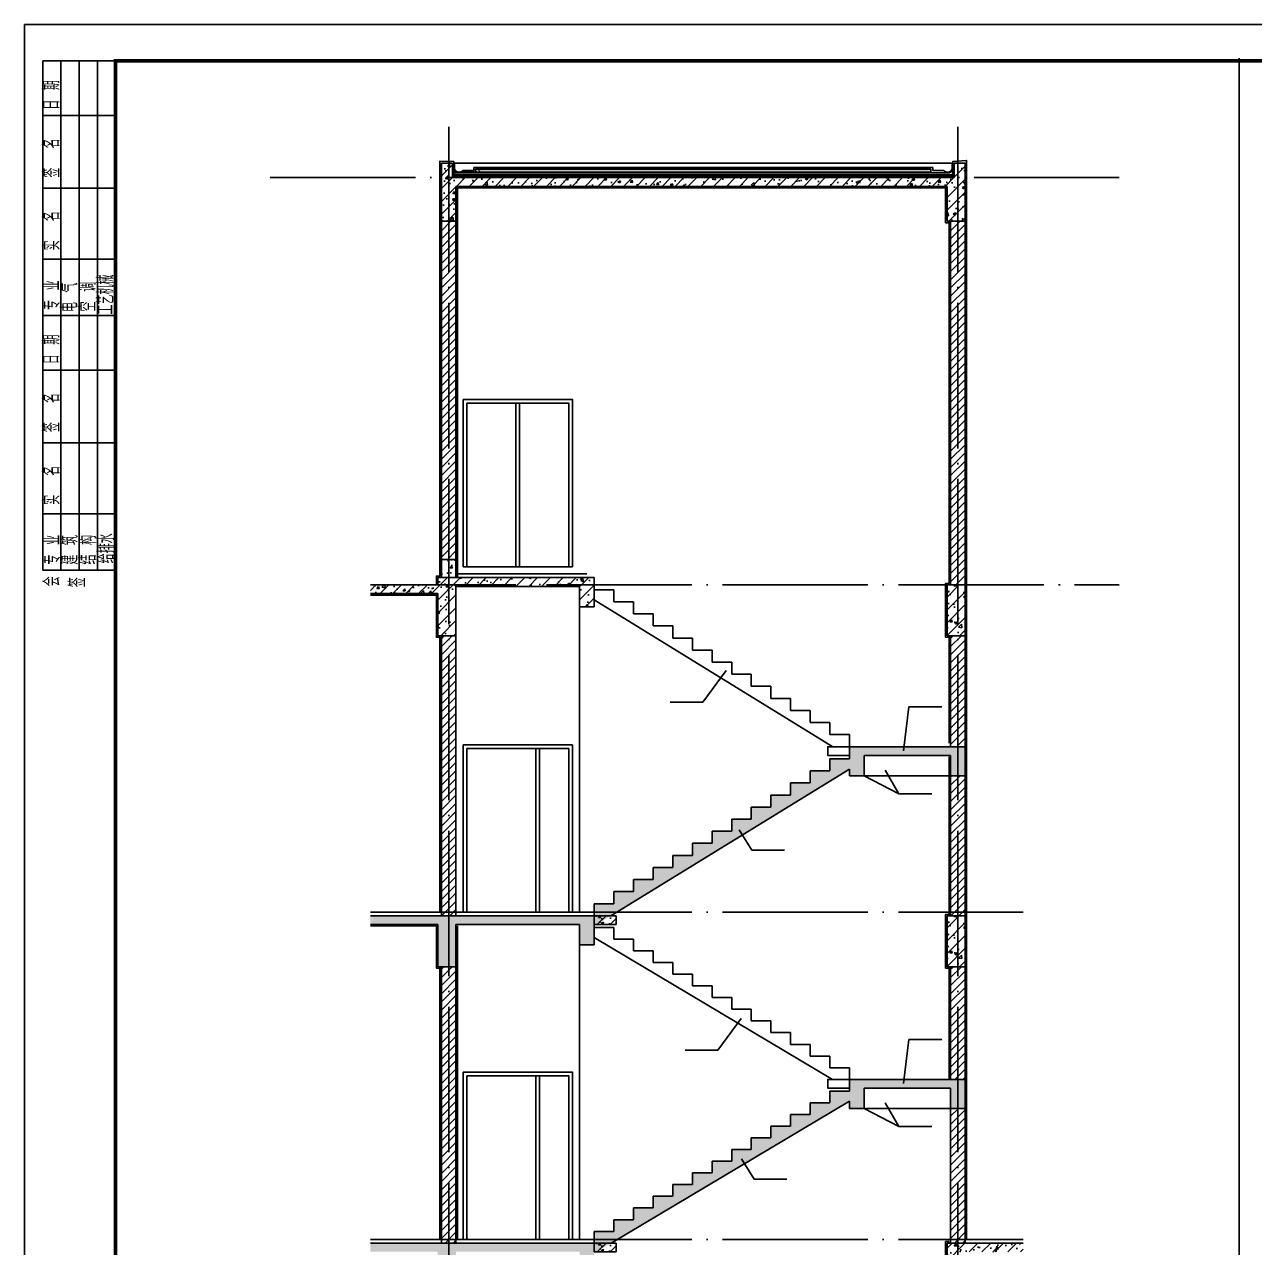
# Model space of a CAD drawing. Extents: x -695511 to 885008, y -751583 to -95266.
# Drawn here: x 419278 to 436184, y -537490 to -520676 of the extents above; entities that cross this region are included whole.
import ezdxf

# ---------------------------------------------------------------- set-up
doc = ezdxf.new("R2010")
doc.units = 0
doc.header["$LTSCALE"] = 1000
doc.header["$MEASUREMENT"] = 0
doc.linetypes.add('DASH', pattern=[0.35, 0.25, -0.1])
doc.linetypes.add('DOTE', pattern=[2.42, 2, -0.2, 0.02, -0.2])
for name, color, linetype in [('14', 1, 'Continuous'), ('_0', 7, 'Continuous'), ('AXIS', 3, 'Continuous'), ('DOTE', 1, 'Continuous'), ('PDIM', 3, 'Continuous'), ('PUB_HACTH', 8, 'Continuous'), ('PUB_HATCH', 8, 'Continuous'), ('S_STAIR', 2, 'Continuous'), ('SURFACE', 6, 'Continuous'), ('WALL', 4, 'Continuous'), ('建-图框', 4, 'Continuous')]:
    doc.layers.add(name, color=color, linetype=linetype)
doc.styles.add('hztxt', font='romand_pkpm', dxfattribs={"bigfont": 'gbcbig'})
pattern_1 = [(45, (513540.05, -494810.24), (-88.38835, 88.38835), []), (50, (513540.05, -494810.24), (358.6301, -31.3761), [37.5, -412.5]), (355, (513540.05, -494810.24), (-69.3757, 376.096), [30, -330]), (100.4514, (513569.93, -494812.86), (289.2547, 344.7198), [31.8701, -350.571]), (46.1842, (513540.05, -494710.24), (533.6205, -82.7595), [56.25, -618.75]), (96.6356, (513584.5, -494717.14), (467.3314, 487.059), [47.805, -525.8565]), (351.1842, (513540.05, -494710.24), (467.331, 487.0593), [45, -495]), (21, (513590.05, -494735.24), (298.4535, -201.30945), [37.5, -412.5]), (326, (513590.05, -494735.24), (121.6577, 362.575), [30, -330]), (71.4514, (513614.9, -494752), (420.1113, 161.2652), [31.8701, -350.571]), (37.5, (513540.05, -494810.24), (6.07993, 166.44693), [0, -326, 0, -335, 0, -331.25]), (7.5, (513540.05, -494810.24), (131.53477, 197.20586), [0, -191, 0, -318.5, 0, -126.25]), (327.5, (513428.55, -494810.24), (266.91122, -11.27744), [0, -125, 0, -390, 0, -517.5]), (317.5, (513378.55, -494810.24), (291.5931, 50.0525), [0, -162.5, 0, -259, 0, -367.5])]
pattern_2 = [(45, (513540.05, -495210.24), (-88.38835, 88.38835), []), (50, (513540.05, -495210.24), (358.6301, -31.3761), [37.5, -412.5]), (355, (513540.05, -495210.24), (-69.3757, 376.096), [30, -330]), (100.4514, (513569.93, -495212.86), (289.2547, 344.7198), [31.8701, -350.571]), (46.1842, (513540.05, -495110.24), (533.6205, -82.7595), [56.25, -618.75]), (96.6356, (513584.5, -495117.14), (467.3314, 487.059), [47.805, -525.8565]), (351.1842, (513540.05, -495110.24), (467.331, 487.0593), [45, -495]), (21, (513590.05, -495135.24), (298.4535, -201.3094), [37.5, -412.5]), (326, (513590.05, -495135.24), (121.6577, 362.575), [30, -330]), (71.4514, (513614.9, -495152), (420.1113, 161.2652), [31.8701, -350.571]), (37.5, (513540.05, -495210.24), (6.07993, 166.44693), [0, -326, 0, -335, 0, -331.25]), (7.5, (513540.05, -495210.24), (131.53477, 197.20586), [0, -191, 0, -318.5, 0, -126.25]), (327.5, (513428.55, -495210.24), (266.91122, -11.27744), [0, -125, 0, -390, 0, -517.5]), (317.5, (513378.55, -495210.24), (291.5931, 50.0525), [0, -162.5, 0, -259, 0, -367.5])]
pattern_3 = [(45, (513540.046, -485810.24), (-56.1266, 56.1266), [])]
pattern_4 = [(45, (513540.046, -481260.24), (-56.1266, 56.1266), [])]

# ---------------------------------------------------------------- blocks, each defined once
blk = doc.blocks.new('A$C393D5F54')
at = {"layer": '14'}
for p, q in [((0, 446), (0, 14446)), ((0, 14446), (2000, 14446)), ((500, 446), (500, 14446)), ((1000, 446), (1000, 14446)), ((1500, 446), (1500, 14446)), ((2000, 446), (2000, 14446)), ((2000, 12946), (0, 12946)), ((2000, 10946), (0, 10946)), ((2000, 8990), (0, 8990)), ((2000, 7446), (0, 7446)), ((2000, 5946), (0, 5946)), ((2000, 3946), (0, 3946)), ((2000, 1990), (0, 1990)), ((2000, 446), (0, 446))]:
    blk.add_line(p, q, dxfattribs=at)
at = {"layer": '14', "style": 'hztxt', "width": 0.85}
for s, p in [('日 期', (462, 13105)), ('签  名', (466, 11238)), ('实  名', (466, 9238)), ('工艺机械', (1953, 7471)), ('专 业', (472, 7598)), ('电 气', (957, 7540)), ('空 调', (1460, 7558)), ('日 期', (462, 6105)), ('签  名', (466, 4238)), ('实  名', (466, 2238)), ('专 业', (480, 598)), ('建 筑', (967, 592)), ('结 构', (1470, 597)), ('给排水', (1970, 629)), ('会', (470, -3)), ('签', (1174, -27))]:
    blk.add_text(s, height=450, rotation=90, dxfattribs=at).set_placement(p)

msp = doc.modelspace()

# ---------------------------------------------------------------- hatches: boundary and pattern name
h = msp.add_hatch()
h.set_pattern_fill('钢筋混凝土', color=8, scale=50)
h.set_pattern_definition(pattern_2)
h.paths.add_polyline_path([(425158.6, -522580.5), (425008.6, -522580.5), (425008.6, -522780.5), (425158.6, -522780.5)])
h = msp.add_hatch()
h.set_pattern_fill('钢筋混凝土', color=8, scale=50)
h.set_pattern_definition(pattern_2)
h.paths.add_polyline_path([(432058.6, -522780.5), (432208.6, -522780.5), (432208.6, -522580.5), (432058.6, -522580.5)])
h = msp.add_hatch()
h.set_pattern_fill('钢筋混凝土', color=8, scale=50)
h.set_pattern_definition(pattern_2)
h.paths.add_polyline_path([(432208.6, -522780.5), (432008.6, -522780.5), (425208.6, -522780.5), (425008.6, -522780.5), (425008.6, -523380.5), (425208.6, -523380.5), (425208.6, -522900.5), (431958.6, -522900.5), (431958.6, -523380.5), (432208.6, -523380.5)])
h = msp.add_hatch()
h.set_pattern_fill('ANSI31', color=8, scale=50)
h.set_pattern_definition([(45, (513540.046, -494810.24), (-56.1266, 56.1266), [])])
h.paths.add_polyline_path([(425208.6, -523380.5), (425008.6, -523380.5), (425008.6, -528030.5), (425208.6, -528030.5)])
h = msp.add_hatch()
h.set_pattern_fill('ANSI31', color=8, scale=50)
h.set_pattern_definition([(45, (520540.046, -494810.24), (-56.1266, 56.1266), [])])
h.paths.add_polyline_path([(432208.6, -523380.5), (432008.6, -523380.5), (432008.6, -528380.5), (432208.6, -528380.5)])
h = msp.add_hatch()
h.set_pattern_fill('混凝土', color=256, scale=50)
h.set_pattern_definition([(50, (513540.05, -494810.24), (358.6301, -31.3761), [37.5, -412.5]), (355, (513540.05, -494810.24), (-69.3757, 376.096), [30, -330]), (100.4514, (513569.93, -494812.86), (289.2547, 344.7198), [31.8701, -350.571]), (46.1842, (513540.05, -494710.24), (533.6205, -82.7595), [56.25, -618.75]), (96.6356, (513584.5, -494717.14), (467.3314, 487.059), [47.805, -525.8565]), (351.1842, (513540.05, -494710.24), (467.331, 487.0593), [45, -495]), (21, (513590.05, -494735.24), (298.4535, -201.3094), [37.5, -412.5]), (326, (513590.05, -494735.24), (121.6577, 362.575), [30, -330]), (71.4514, (513614.9, -494752), (420.1113, 161.2652), [31.8701, -350.571]), (37.5, (513540.05, -494810.24), (6.07993, 166.44693), [0, -326, 0, -335, 0, -331.25]), (7.5, (513540.05, -494810.24), (131.53477, 197.20586), [0, -191, 0, -318.5, 0, -126.25]), (327.5, (513428.55, -494810.24), (266.91122, -11.27744), [0, -125, 0, -390, 0, -517.5]), (317.5, (513378.55, -494810.24), (291.5931, 50.0525), [0, -162.5, 0, -259, 0, -367.5])])
h.paths.add_polyline_path([(425208.6, -528030.5), (425008.6, -528030.5), (425008.6, -528280.5), (425208.6, -528280.5)])
h = msp.add_hatch()
h.set_pattern_fill('钢筋混凝土', color=8, scale=50)
h.set_pattern_definition(pattern_1)
h.paths.add_polyline_path([(425208.6, -528400.5), (426908.6, -528400.5), (426908.6, -528680.5), (427108.6, -528680.5), (427108.6, -528280.5), (425208.6, -528280.5), (424958.6, -528280.5), (424958.6, -528380.5), (424032, -528380.5), (424032, -528500.5), (424958.6, -528500.5), (424958.6, -529080.5), (425208.6, -529080.5)])
h = msp.add_hatch()
h.set_pattern_fill('钢筋混凝土', color=8, scale=50)
h.set_pattern_definition([(45, (513540.05, -481260.24), (-88.38835, 88.38835), []), (50, (513540.05, -481260.24), (358.6301, -31.3761), [37.5, -412.5]), (355, (513540.05, -481260.24), (-69.3757, 376.096), [30, -330]), (100.4514, (513569.93, -481262.86), (289.2547, 344.7198), [31.8701, -350.571]), (46.1842, (513540.05, -481160.24), (533.6205, -82.7595), [56.25, -618.75]), (96.6356, (513584.5, -481167.14), (467.3314, 487.059), [47.805, -525.8565]), (351.1842, (513540.05, -481160.24), (467.331, 487.0593), [45, -495]), (21, (513590.05, -481185.24), (298.4535, -201.3094), [37.5, -412.5]), (326, (513590.05, -481185.24), (121.6577, 362.575), [30, -330]), (71.4514, (513614.9, -481202), (420.1113, 161.2652), [31.8701, -350.571]), (37.5, (513540.05, -481260.24), (6.07993, 166.44693), [0, -326, 0, -335, 0, -331.25]), (7.5, (513540.05, -481260.24), (131.53477, 197.20586), [0, -191, 0, -318.5, 0, -126.25]), (327.5, (513428.55, -481260.24), (266.91122, -11.27744), [0, -125, 0, -390, 0, -517.5]), (317.5, (513378.55, -481260.24), (291.5931, 50.0525), [0, -162.5, 0, -259, 0, -367.5])])
h.paths.add_polyline_path([(432208.6, -528380.5), (431958.6, -528380.5), (431958.6, -529080.5), (432208.6, -529080.5)])
h = msp.add_hatch()
h.set_pattern_fill('ANSI31', color=8, scale=50)
h.set_pattern_definition([(45, (506540.046, -481260.24), (-56.1266, 56.1266), [])])
h.paths.add_polyline_path([(425208.6, -529080.5), (425008.6, -529080.5), (425008.6, -532930.5), (425208.6, -532930.5)])
h = msp.add_hatch()
h.set_pattern_fill('ANSI31', color=8, scale=50)
h.set_pattern_definition(pattern_4)
h.paths.add_polyline_path([(432208.6, -529080.5), (432008.6, -529080.5), (432008.6, -530605.5), (432208.6, -530605.5)])
h = msp.add_hatch()
h.set_pattern_fill('钢筋混凝土', color=8, scale=50)
h.set_pattern_definition([(45, (331507.29, -494810.24), (-88.38835, 88.38835), []), (50, (331507.3, -494810.24), (358.6301, -31.3761), [37.5, -412.5]), (355, (331507.3, -494810.24), (-69.3757, 376.0961), [30, -330]), (100.4514, (331537.18, -494812.86), (289.2547, 344.7198), [31.8701, -350.571]), (46.1842, (331507.3, -494710.24), (533.6205, -82.7595), [56.25, -618.75]), (96.6356, (331551.76, -494717.14), (467.3314, 487.059), [47.8051, -525.8565]), (351.1842, (331507.3, -494710.24), (467.331, 487.0593), [45, -495]), (21, (331557.3, -494735.24), (298.4535, -201.30945), [37.5, -412.5]), (326, (331557.3, -494735.24), (121.6577, 362.575), [30, -330]), (71.4514, (331582.16, -494752), (420.1113, 161.2652), [31.8701, -350.571]), (37.5, (331507.29, -494810.24), (6.07993, 166.44693), [0, -326, 0, -335, 0, -331.25]), (7.5, (331507.29, -494810.24), (131.53477, 197.20586), [0, -191, 0, -318.5, 0, -126.25]), (327.5, (331395.79, -494810.24), (266.91122, -11.27744), [0, -125, 0, -390, 0, -517.5]), (317.5, (331345.8, -494810.24), (291.5931, 50.0525), [0, -162.5, 0, -259, 0, -367.5])])
h.paths.add_polyline_path([(430618.6, -530912.5), (430618.6, -531005.5), (430818.6, -531005.5), (430818.6, -530725.5), (432008.6, -530725.5), (432008.6, -531005.5), (432208.6, -531005.5), (432208.6, -530605.5), (432008.6, -530605.5), (430618.6, -530605.5), (430618.6, -530725.5), (430618.6, -530771.6), (430348.6, -530771.6), (430348.6, -530937.7), (430078.6, -530937.7), (430078.6, -531103.7), (429808.6, -531103.7), (429808.6, -531269.8), (429538.6, -531269.8), (429538.6, -531435.9), (429268.6, -531435.9), (429268.6, -531601.9), (428998.6, -531601.9), (428998.6, -531768), (428728.6, -531768), (428728.6, -531934.1), (428458.6, -531934.1), (428458.6, -532100.1), (428188.6, -532100.1), (428188.6, -532266.2), (427918.6, -532266.2), (427918.6, -532432.3), (427648.6, -532432.3), (427648.6, -532598.4), (427378.6, -532598.4), (427378.6, -532764.4), (427108.6, -532764.4), (427108.6, -532930.5), (425208.6, -532930.5), (425008.6, -532930.5), (424032, -532930.5), (424032, -533050.5), (424958.6, -533050.5), (424958.6, -533630.5), (425208.6, -533630.5), (425208.6, -533050.5), (426908.6, -533050.5), (426908.6, -533330.5), (427108.6, -533330.5), (427108.6, -533071.4)])
h = msp.add_hatch()
h.set_pattern_fill('ANSI31', color=8, scale=50)
h.set_pattern_definition(pattern_4)
h.paths.add_polyline_path([(432208.6, -531005.5), (432008.6, -531005.5), (432008.6, -532930.5), (432208.6, -532930.5)])
h = msp.add_hatch()
h.set_pattern_fill('钢筋混凝土', color=8, scale=50)
h.set_pattern_definition([(45, (-342340.99, 331404.18), (-88.388348, 88.388348), []), (50, (-342341, 331404.18), (358.63009, -31.37607), [37.5, -412.5]), (355, (-342341, 331404.18), (-69.37567, 376.09607), [30, -330]), (100.4514, (-342311.1, 331401.56), (289.25469, 344.71977), [31.8701, -350.57106]), (46.1842, (-342341, 331504.18), (533.62052, -82.7595), [56.25, -618.75]), (96.6356, (-342296.5, 331497.3), (467.33135, 487.05894), [47.80514, -525.8565]), (351.1842, (-342341, 331504.2), (467.33097, 487.0593), [45, -495]), (21, (-342291, 331479.18), (298.453526, -201.309445), [37.5, -412.5]), (326, (-342291, 331479.18), (121.65767, 362.57502), [30, -330]), (71.4514, (-342266.1, 331462.4), (420.11131, 161.26525), [31.8701, -350.57106]), (37.5, (-342340.99, 331404.18), (6.079928, 166.446927), [0, -326, 0, -335, 0, -331.25]), (7.5, (-342340.99, 331404.18), (131.53477, 197.205856), [0, -191, 0, -318.5, 0, -126.25]), (327.5, (-342452.49, 331404.18), (266.911218, -11.277436), [0, -125, 0, -390, 0, -517.5]), (317.5, (-342502.49, 331404.18), (291.593085, 50.05249), [0, -162.5, 0, -259, 0, -367.5])])
h.paths.add_polyline_path([(427408.6, -532930.5), (427108.6, -532930.5), (427108.6, -533050.5), (427408.6, -533050.5)])
h = msp.add_hatch()
h.set_pattern_fill('钢筋混凝土', color=8, scale=50)
h.set_pattern_definition([(45, (513540.05, -485810.24), (-88.38835, 88.38835), []), (50, (513540.05, -485810.24), (358.6301, -31.3761), [37.5, -412.5]), (355, (513540.05, -485810.24), (-69.3757, 376.096), [30, -330]), (100.4514, (513569.93, -485812.86), (289.2547, 344.7198), [31.8701, -350.571]), (46.1842, (513540.05, -485710.24), (533.6205, -82.7595), [56.25, -618.75]), (96.6356, (513584.5, -485717.14), (467.3314, 487.059), [47.805, -525.8565]), (351.1842, (513540.05, -485710.24), (467.331, 487.0593), [45, -495]), (21, (513590.05, -485735.24), (298.4535, -201.3094), [37.5, -412.5]), (326, (513590.05, -485735.24), (121.6577, 362.575), [30, -330]), (71.4514, (513614.9, -485752), (420.1113, 161.2652), [31.8701, -350.571]), (37.5, (513540.05, -485810.24), (6.07993, 166.44693), [0, -326, 0, -335, 0, -331.25]), (7.5, (513540.05, -485810.24), (131.53477, 197.20586), [0, -191, 0, -318.5, 0, -126.25]), (327.5, (513428.55, -485810.24), (266.91122, -11.27744), [0, -125, 0, -390, 0, -517.5]), (317.5, (513378.55, -485810.24), (291.5931, 50.0525), [0, -162.5, 0, -259, 0, -367.5])])
h.paths.add_polyline_path([(432208.6, -532930.5), (431958.6, -532930.5), (431958.6, -533630.5), (432208.6, -533630.5)])
h = msp.add_hatch()
h.set_pattern_fill('ANSI31', color=8, scale=50)
h.set_pattern_definition([(45, (506540.046, -485810.24), (-56.1266, 56.1266), [])])
h.paths.add_polyline_path([(425208.6, -533630.5), (425008.6, -533630.5), (425008.6, -537430.5), (425208.6, -537430.5)])
h = msp.add_hatch()
h.set_pattern_fill('ANSI31', color=8, scale=50)
h.set_pattern_definition(pattern_3)
h.paths.add_polyline_path([(432208.6, -533630.5), (432008.6, -533630.5), (432008.6, -535180.5), (432208.6, -535180.5)])
h = msp.add_hatch()
h.set_pattern_fill('钢筋混凝土', color=8, scale=50)
h.set_pattern_definition([(45, (513540.05, -490310.24), (-88.38835, 88.38835), []), (50, (513540.05, -490310.24), (358.6301, -31.3761), [37.5, -412.5]), (355, (513540.05, -490310.24), (-69.3757, 376.096), [30, -330]), (100.4514, (513569.93, -490312.86), (289.2547, 344.7198), [31.8701, -350.571]), (46.1842, (513540.05, -490210.24), (533.6205, -82.7595), [56.25, -618.75]), (96.6356, (513584.5, -490217.14), (467.3314, 487.059), [47.805, -525.8565]), (351.1842, (513540.05, -490210.24), (467.331, 487.0593), [45, -495]), (21, (513590.05, -490235.24), (298.4535, -201.30945), [37.5, -412.5]), (326, (513590.05, -490235.24), (121.6577, 362.575), [30, -330]), (71.4514, (513614.9, -490252), (420.1113, 161.2652), [31.8701, -350.571]), (37.5, (513540.05, -490310.24), (6.07993, 166.44693), [0, -326, 0, -335, 0, -331.25]), (7.5, (513540.05, -490310.24), (131.53477, 197.20586), [0, -191, 0, -318.5, 0, -126.25]), (327.5, (513428.55, -490310.24), (266.91122, -11.27744), [0, -125, 0, -390, 0, -517.5]), (317.5, (513378.55, -490310.24), (291.5931, 50.0525), [0, -162.5, 0, -259, 0, -367.5])])
h.paths.add_polyline_path([(430618.6, -535480.9), (430618.6, -535580.5), (430818.6, -535580.5), (430818.6, -535300.5), (432008.6, -535300.5), (432008.6, -535580.5), (432208.6, -535580.5), (432208.6, -535180.5), (432008.6, -535180.5), (430618.6, -535180.5), (430618.6, -535300.5), (430618.6, -535341.2), (430348.6, -535341.2), (430348.6, -535501.9), (430078.6, -535501.9), (430078.6, -535662.6), (429808.6, -535662.6), (429808.6, -535823.4), (429538.6, -535823.4), (429538.6, -535984.1), (429268.6, -535984.1), (429268.6, -536144.8), (428998.6, -536144.8), (428998.6, -536305.5), (428728.6, -536305.5), (428728.6, -536466.2), (428458.6, -536466.2), (428458.6, -536626.9), (428188.6, -536626.9), (428188.6, -536787.6), (427918.6, -536787.6), (427918.6, -536948.4), (427648.6, -536948.4), (427648.6, -537109.1), (427378.6, -537109.1), (427378.6, -537269.8), (427108.6, -537269.8), (427108.6, -537430.5), (425208.6, -537430.5), (425008.6, -537430.5), (424032, -537430.5), (424032, -537550.5), (424958.6, -537550.5), (424958.6, -538130.5), (425208.6, -538130.5), (425208.6, -537550.5), (426908.6, -537550.5), (426908.6, -537830.5), (427108.6, -537830.5), (427108.6, -537570.1)])
h = msp.add_hatch()
h.set_pattern_fill('ANSI31', color=8, scale=50)
h.set_pattern_definition(pattern_3)
h.paths.add_polyline_path([(432208.6, -535580.5), (432008.6, -535580.5), (432008.6, -537430.5), (432208.6, -537430.5)])
h = msp.add_hatch()
h.set_pattern_fill('钢筋混凝土', color=8, scale=50)
h.set_pattern_definition([(45, (-342340.99, 326904.18), (-88.388348, 88.388348), []), (50, (-342341, 326904.18), (358.63009, -31.37607), [37.5, -412.5]), (355, (-342341, 326904.18), (-69.37567, 376.09607), [30, -330]), (100.4514, (-342311.1, 326901.56), (289.25469, 344.71977), [31.8701, -350.57106]), (46.1842, (-342341, 327004.18), (533.62052, -82.7595), [56.25, -618.75]), (96.6356, (-342296.5, 326997.3), (467.33135, 487.05894), [47.80514, -525.8565]), (351.1842, (-342341, 327004.2), (467.33097, 487.0593), [45, -495]), (21, (-342291, 326979.18), (298.453526, -201.309445), [37.5, -412.5]), (326, (-342291, 326979.18), (121.65767, 362.57502), [30, -330]), (71.4514, (-342266.1, 326962.4), (420.11131, 161.26525), [31.8701, -350.57106]), (37.5, (-342340.99, 326904.18), (6.079928, 166.446927), [0, -326, 0, -335, 0, -331.25]), (7.5, (-342340.99, 326904.18), (131.53477, 197.205856), [0, -191, 0, -318.5, 0, -126.25]), (327.5, (-342452.49, 326904.18), (266.911218, -11.277436), [0, -125, 0, -390, 0, -517.5]), (317.5, (-342502.49, 326904.18), (291.593085, 50.05249), [0, -162.5, 0, -259, 0, -367.5])])
h.paths.add_polyline_path([(427408.6, -537430.5), (427108.6, -537430.5), (427108.6, -537550.5), (427408.6, -537550.5)])
h = msp.add_hatch()
h.set_pattern_fill('钢筋混凝土', color=8, scale=50)
h.set_pattern_definition(pattern_1)
h.paths.add_polyline_path([(431958.6, -538130.5), (432208.6, -538130.5), (432208.6, -537550.5), (433007.7, -537550.5), (433007.7, -537430.5), (432208.6, -537430.5), (431958.6, -537430.5)])
at = {"layer": 'PUB_HACTH'}
h = msp.add_hatch(dxfattribs=at)
h.set_pattern_fill('钢筋混凝土', color=256, scale=20, angle=360, style=0)
h.set_pattern_definition([(45, (141826.42, -585855.644), (-35.355339, 35.355339), []), (50, (141826.42, -585855.64), (143.452037, -12.550427), [15, -165]), (355, (141826.42, -585855.64), (-27.75027, 150.43843), [12, -132]), (100.4514, (141838.38, -585856.69), (115.701876, 137.88791), [12.74804, -140.22842]), (46.1842, (141826.42, -585815.64), (213.44821, -33.1038), [22.5, -247.5]), (96.6356, (141844.2, -585818.4), (186.93254, 194.82357), [19.12206, -210.3426]), (351.1842, (141826.42, -585815.64), (186.93239, 194.82372), [18, -198]), (21, (141846.42, -585825.64), (119.38141, -80.52378), [15, -165]), (326, (141846.42, -585825.64), (48.66307, 145.03001), [12, -132]), (71.4514, (141856.37, -585832.35), (168.044526, 64.5061), [12.74804, -140.22842]), (37.5, (141826.42, -585855.644), (2.431971, 66.578771), [0, -130.4, 0, -134, 0, -132.5]), (7.5, (141826.42, -585855.644), (52.613907, 78.882342), [0, -76.4, 0, -127.4, 0, -50.5]), (327.5, (141781.82, -585855.644), (106.764487, -4.510974), [0, -50, 0, -156, 0, -207]), (317.5, (141761.82, -585855.64), (116.637234, 20.020996), [0, -65, 0, -103.6, 0, -147])])
h.paths.add_polyline_path([(425535.1, -522705.5), (425535.1, -522665.5), (425478.6, -522665.5), (425478.6, -522705.5)])
h = msp.add_hatch(dxfattribs=at)
h.set_pattern_fill('钢筋混凝土', color=256, scale=20, angle=360, style=0)
h.set_pattern_definition([(45, (141705.073, -585855.644), (-35.355339, 35.355339), []), (50, (141705.07, -585855.64), (143.452037, -12.550427), [15, -165]), (355, (141705.07, -585855.64), (-27.75027, 150.43843), [12, -132]), (100.4514, (141717.03, -585856.69), (115.701876, 137.88791), [12.74804, -140.22842]), (46.1842, (141705.07, -585815.64), (213.44821, -33.1038), [22.5, -247.5]), (96.6356, (141722.86, -585818.4), (186.93254, 194.82357), [19.12206, -210.3426]), (351.1842, (141705.07, -585815.64), (186.93239, 194.82372), [18, -198]), (21, (141725.07, -585825.64), (119.38141, -80.52378), [15, -165]), (326, (141725.07, -585825.64), (48.66307, 145.03001), [12, -132]), (71.4514, (141735.02, -585832.35), (168.044526, 64.5061), [12.74804, -140.22842]), (37.5, (141705.073, -585855.644), (2.431971, 66.578771), [0, -130.4, 0, -134, 0, -132.5]), (7.5, (141705.07, -585855.644), (52.613907, 78.882342), [0, -76.4, 0, -127.4, 0, -50.5]), (327.5, (141660.473, -585855.644), (106.764487, -4.510974), [0, -50, 0, -156, 0, -207]), (317.5, (141640.47, -585855.64), (116.637234, 20.020996), [0, -65, 0, -103.6, 0, -147])])
h.paths.add_polyline_path([(425478.6, -522665.5), (425478.6, -522705.5), (431738.6, -522705.5), (431738.6, -522665.5)])

# ---------------------------------------------------------------- linework, layer by layer
at = {"color": 8}
for p, q in [((435976.3, -521137.2), (435976.3, -549837.2)), ((427008.6, -528230.5), (425208.6, -528230.5)), ((424032, -532880.5), (425008.6, -532880.5)), ((427058.6, -532880.5), (425208.6, -532880.5)), ((424032, -537380.5), (425008.6, -537380.5)), ((427058.6, -537380.5), (425208.6, -537380.5)), ((432228.6, -537380.5), (433007.7, -537380.5))]:
    msp.add_line(p, q, dxfattribs=at)
for p, q in [((425178.6, -522580.5), (432038.6, -522580.5)), ((425478.6, -522665.5), (425478.6, -522705.5)), ((431738.6, -522665.5), (431738.6, -522705.5)), ((426908.6, -528680.5), (426908.6, -532880.5)), ((426908.6, -533330.5), (426908.6, -537380.5))]:
    msp.add_line(p, q)
at = {"color": 3}
for p, q in [((426033.6, -525880.7), (426033.6, -528130.5)), ((426083.6, -525880.7), (426083.6, -528130.5)), ((426308.6, -530630.7), (426308.6, -532880.5)), ((426358.6, -530630.7), (426358.6, -532880.5)), ((426308.6, -535130.7), (426308.6, -537380.5)), ((426358.6, -535130.7), (426358.6, -537380.5))]:
    msp.add_line(p, q, dxfattribs=at)
at = {"color": 8}
for points in [[(425178.6, -522780.5), (425178.6, -522560.5), (424988.6, -522551.9), (424988.6, -528260.5), (424938.6, -528260.5), (424938.6, -528380.5)], [(432228.6, -537380.5), (432228.6, -522543.1), (432038.6, -522560.5), (432038.6, -522780.5)], [(425228.6, -528280.5), (425228.6, -522920.5), (431938.6, -522920.5), (431938.6, -523400.5), (431988.6, -523400.5), (431988.6, -528360.5)], [(431988.6, -528360.5), (431938.6, -528360.5), (431938.6, -529100.5), (431988.6, -529100.5), (431988.6, -530555.5)], [(424032, -528520.5), (424938.6, -528520.5), (424938.6, -529100.5), (424988.6, -529100.5), (424988.6, -532880.5)], [(431988.6, -530745.5), (431988.6, -532930.5)], [(431988.6, -532910.5), (431938.6, -532910.5), (431938.6, -533650.5), (431988.6, -533650.5), (431988.6, -535180.5)], [(424032, -533070.5), (424938.6, -533070.5), (424938.6, -533650.5), (424988.6, -533650.5), (424988.6, -537380.5)], [(425228.6, -537380.5), (425228.6, -533070.5)], [(431988.6, -537410.5), (431938.6, -537410.5), (431938.6, -538150.5), (431988.6, -538150.5), (431988.6, -539680.5)]]:
    msp.add_lwpolyline(points, dxfattribs=at)
at = {"color": 2, "linetype": 'DASH', "ltscale": 0.1, "const_width": 3}
for points in [[(425158.6, -522580.5), (425176.9, -522580.5), (425176.7, -522683.2)], [(425166.7, -522683.2), (425166.7, -522603.4)], [(425206.1, -522721.4), (425396.1, -522721.6)], [(425396.1, -522721.6), (425408.6, -522732)], [(431821.1, -522721.6), (431808.6, -522732)], [(432011.1, -522721.4), (431821.1, -522721.6)], [(432058.6, -522580.5), (432040.3, -522580.5), (432040.5, -522683.2)], [(432050.5, -522683.2), (432050.5, -522603.4)], [(425210.3, -522731.6), (425394.9, -522731.6)], [(431822.3, -522731.6), (425394.9, -522731.6)], [(432006.9, -522731.6), (431822.3, -522731.6)]]:
    msp.add_lwpolyline(points, dxfattribs=at)
for points in [[(425166.7, -522683.2, 0.3841987), (425210.3, -522731.6)], [(425176.7, -522683.2, 0.2874846), (425206.1, -522721.4)], [(432050.5, -522683.2, -0.3841987), (432006.9, -522731.6)], [(432040.5, -522683.2, -0.2874846), (432011.1, -522721.4)]]:
    msp.add_lwpolyline(points, format="xyb", dxfattribs=at)
at = {"color": 2}
for points in [[(425308.6, -525830.7), (426808.6, -525830.7), (426808.6, -528130.5), (425308.6, -528130.5)], [(425308.6, -530580.7), (426808.6, -530580.7), (426808.6, -532880.5), (425308.6, -532880.5)], [(425308.6, -535080.7), (426808.6, -535080.7), (426808.6, -537380.5), (425308.6, -537380.5)]]:
    msp.add_lwpolyline(points, close=True, dxfattribs=at)
at = {"color": 4}
for points in [[(425358.6, -525880.7), (426758.6, -525880.7), (426758.6, -528130.5), (425358.6, -528130.5)], [(425358.6, -530630.7), (426758.6, -530630.7), (426758.6, -532880.5), (425358.6, -532880.5)], [(425358.6, -535130.7), (426758.6, -535130.7), (426758.6, -537380.5), (425358.6, -537380.5)]]:
    msp.add_lwpolyline(points, close=True, dxfattribs=at)
at = {"layer": '_0'}
for p, q in [((428924.5, -529558.3), (428602.9, -529993.8)), ((428152.4, -529993.8), (428602.9, -529993.8)), ((429130.5, -534344.8), (428808.9, -534780.3)), ((428358.4, -534780.3), (428808.9, -534780.3))]:
    msp.add_line(p, q, dxfattribs=at)
for points in [[(431361, -530661.8), (431436, -530057.3), (431886.5, -530057.3)], [(430618.6, -530605.5), (430318.6, -530605.5), (430318.6, -530725.5), (430618.6, -530725.5)], [(430818.6, -531005.5), (432008.6, -531005.5)], [(430818.6, -531005.5), (431297.5, -531252.3)], [(431110.5, -530926.8), (431297.5, -531252.3), (431748, -531252.3)], [(429101.4, -531750.8), (429275.9, -532027.8), (429726.4, -532027.8)], [(427408.6, -532930.5), (427108.6, -532930.5), (427108.6, -533050.5), (427408.6, -533050.5)], [(427408.6, -532930.5), (427408.6, -533050.5)], [(431361, -535236.8), (431436, -534632.3), (431886.5, -534632.3)], [(430618.6, -535180.5), (430318.6, -535180.5), (430318.6, -535300.5), (430618.6, -535300.5)], [(431110.5, -535501.8), (431297.5, -535827.3), (431748, -535827.3)], [(430818.6, -535580.5), (432008.6, -535580.5)], [(430818.6, -535580.5), (431297.5, -535827.3)], [(429131.9, -536274.3), (429306.4, -536551.3), (429756.9, -536551.3)], [(427408.6, -537430.5), (427108.6, -537430.5), (427108.6, -537550.5), (427408.6, -537550.5)], [(427408.6, -537430.5), (427408.6, -537550.5)]]:
    msp.add_lwpolyline(points, dxfattribs=at)
at = {"layer": 'AXIS', "color": 8}
for p, q in [((425178.6, -522580.5, -13779.6), (425178.6, -522772.5)), ((425453.6, -522640.5), (425453.6, -522680.5)), ((431763.6, -522640.5), (431763.6, -522680.5))]:
    msp.add_line(p, q, dxfattribs=at)
at = {"layer": 'AXIS'}
msp.add_line((425178.6, -522772.5), (432038.6, -522772.5), dxfattribs=at)
at = {"layer": 'DOTE', "linetype": 'DOTE'}
for p, q in [((425108.6, -522082.8), (425108.6, -546697.1)), ((432108.6, -522082.8), (432108.6, -546471.6)), ((422652.6, -522780.5), (434325, -522780.5)), ((424032, -528380.5), (434325, -528380.5)), ((424032, -532880.5), (433007.7, -532880.5)), ((424032, -537380.5), (433007.7, -537380.5))]:
    msp.add_line(p, q, dxfattribs=at)
at = {"layer": 'PDIM', "ltscale": 20}
for points in [[(425158.6, -522603.4), (425158.6, -522580.5), (425179.6, -522603.4), (425179.6, -522580.5)], [(432058.6, -522603.4), (432058.6, -522580.5), (432037.6, -522603.4), (432037.6, -522580.5)]]:
    msp.add_solid(points, dxfattribs=at)
at = {"layer": 'PUB_HACTH'}
msp.add_line((432038.6, -522740.5), (425178.6, -522740.5), dxfattribs=at)
at = {"layer": 'PUB_HATCH'}
for p, q in [((425178.6, -522760.5, -13779.6), (425178.6, -522580.5, -13779.6)), ((431992.3, -522714.7), (425178.6, -522715.1)), ((425453.6, -522680.5), (425308.6, -522680.5)), ((425453.6, -522640.5), (431763.6, -522640.5)), ((431763.6, -522680.5), (431908.6, -522680.5)), ((432028.6, -522665.1), (432028.6, -522580.5)), ((425178.6, -522760.5, -13779.6), (432038.6, -522760.5, -13779.6))]:
    msp.add_line(p, q, dxfattribs=at)
msp.add_lwpolyline([(425188.6, -522665.5), (425188.6, -522580.5)], dxfattribs=at)
for centre, radius, start, end in [((425254.4, -522635.9), 70.2, 200.49764, 320.57771), ((425238.6, -522665.1), 50, 180, 270), ((431962.8, -522635.9), 70.2, 219.42229, 339.50236), ((431978.6, -522665.1), 50, 270, 0)]:
    msp.add_arc(centre, radius, start, end, dxfattribs=at)
at = {"layer": 'S_STAIR'}
for p, q in [((427108.6, -528280.5), (425208.6, -528280.5)), ((427108.6, -528680.5), (427108.6, -528280.5)), ((427108.6, -528280.5), (427108.6, -528400.5)), ((427108.6, -528446.6), (427108.6, -528280.5)), ((427108.6, -528280.5), (427108.6, -528400.5)), ((425208.6, -528400.5), (426908.6, -528400.5)), ((426908.6, -528400.5), (426908.6, -528680.5)), ((427108.6, -528680.5), (426908.6, -528680.5)), ((430618.6, -530771.6), (430618.6, -530605.5)), ((430618.6, -530605.5), (430618.6, -530725.5)), ((430618.6, -530605.5), (432008.6, -530605.5)), ((430618.6, -530605.5), (430618.6, -530725.5)), ((430348.6, -530937.7), (430348.6, -530771.6)), ((430348.6, -530771.6), (430618.6, -530771.6)), ((432008.6, -530725.5), (430818.6, -530725.5)), ((430818.6, -531005.5), (430818.6, -530725.5)), ((427337.6, -532930.5), (430618.6, -530912.5)), ((430078.6, -531103.7), (430078.6, -530937.7)), ((430078.6, -530937.7), (430348.6, -530937.7)), ((430618.6, -530912.5), (430618.6, -531005.5)), ((430618.6, -531005.5), (430818.6, -531005.5)), ((429808.6, -531269.8), (429808.6, -531103.7)), ((429808.6, -531103.7), (430078.6, -531103.7)), ((429538.6, -531435.9), (429538.6, -531269.8)), ((429538.6, -531269.8), (429808.6, -531269.8)), ((429268.6, -531601.9), (429268.6, -531435.9)), ((429268.6, -531435.9), (429538.6, -531435.9)), ((428998.6, -531768), (428998.6, -531601.9)), ((428998.6, -531601.9), (429268.6, -531601.9)), ((428728.6, -531934.1), (428728.6, -531768)), ((428728.6, -531768), (428998.6, -531768)), ((428458.6, -532100.1), (428458.6, -531934.1)), ((428458.6, -531934.1), (428728.6, -531934.1)), ((428188.6, -532266.2), (428188.6, -532100.1)), ((428188.6, -532100.1), (428458.6, -532100.1)), ((427918.6, -532432.3), (427918.6, -532266.2)), ((427918.6, -532266.2), (428188.6, -532266.2)), ((427648.6, -532598.4), (427648.6, -532432.3)), ((427648.6, -532432.3), (427918.6, -532432.3)), ((427378.6, -532764.4), (427378.6, -532598.4)), ((427378.6, -532598.4), (427648.6, -532598.4)), ((427108.6, -532930.5), (427108.6, -532764.4)), ((427108.6, -532764.4), (427378.6, -532764.4)), ((427108.6, -532930.5), (425208.6, -532930.5)), ((425208.6, -533050.5), (426908.6, -533050.5)), ((426908.6, -533050.5), (426908.6, -533330.5)), ((427108.6, -533330.5), (427108.6, -533050.5)), ((427108.6, -533330.5), (426908.6, -533330.5)), ((430618.6, -535341.2), (430618.6, -535180.5)), ((430618.6, -535180.5), (430618.6, -535300.5)), ((430618.6, -535180.5), (432008.6, -535180.5)), ((430618.6, -535180.5), (430618.6, -535300.5)), ((430348.6, -535501.9), (430348.6, -535341.2)), ((430348.6, -535341.2), (430618.6, -535341.2)), ((432008.6, -535300.5), (430818.6, -535300.5)), ((430818.6, -535580.5), (430818.6, -535300.5)), ((427343.2, -537430.5), (430618.6, -535480.9)), ((430078.6, -535662.6), (430078.6, -535501.9)), ((430078.6, -535501.9), (430348.6, -535501.9)), ((430618.6, -535580.5), (430618.6, -535480.9)), ((429808.6, -535823.4), (429808.6, -535662.6)), ((429808.6, -535662.6), (430078.6, -535662.6)), ((430618.6, -535580.5), (430818.6, -535580.5)), ((429538.6, -535984.1), (429538.6, -535823.4)), ((429538.6, -535823.4), (429808.6, -535823.4)), ((429268.6, -536144.8), (429268.6, -535984.1)), ((429268.6, -535984.1), (429538.6, -535984.1)), ((428998.6, -536305.5), (428998.6, -536144.8)), ((428998.6, -536144.8), (429268.6, -536144.8)), ((428728.6, -536466.2), (428728.6, -536305.5)), ((428728.6, -536305.5), (428998.6, -536305.5)), ((428458.6, -536626.9), (428458.6, -536466.2)), ((428458.6, -536466.2), (428728.6, -536466.2)), ((428188.6, -536787.6), (428188.6, -536626.9)), ((428188.6, -536626.9), (428458.6, -536626.9)), ((427918.6, -536948.4), (427918.6, -536787.6)), ((427918.6, -536787.6), (428188.6, -536787.6)), ((427648.6, -537109.1), (427648.6, -536948.4)), ((427648.6, -536948.4), (427918.6, -536948.4)), ((427378.6, -537269.8), (427378.6, -537109.1)), ((427378.6, -537109.1), (427648.6, -537109.1)), ((427108.6, -537430.5), (425208.6, -537430.5)), ((427108.6, -537430.5), (427108.6, -537269.8)), ((427108.6, -537269.8), (427378.6, -537269.8))]:
    msp.add_line(p, q, dxfattribs=at)
at = {"layer": 'S_STAIR', "color": 9}
for p, q in [((427378.6, -528446.6), (427108.6, -528446.6)), ((427378.6, -528612.7), (427378.6, -528446.6)), ((430389.5, -530605.5), (427108.6, -528587.5)), ((427648.6, -528612.7), (427378.6, -528612.7)), ((427648.6, -528778.7), (427648.6, -528612.7)), ((427918.6, -528778.7), (427648.6, -528778.7)), ((427918.6, -528944.8), (427918.6, -528778.7)), ((428188.6, -528944.8), (427918.6, -528944.8)), ((428188.6, -529110.9), (428188.6, -528944.8)), ((428458.6, -529110.9), (428188.6, -529110.9)), ((428458.6, -529277), (428458.6, -529110.9)), ((428728.6, -529277), (428458.6, -529277)), ((428728.6, -529443), (428728.6, -529277)), ((428998.6, -529443), (428728.6, -529443)), ((428998.6, -529609.1), (428998.6, -529443)), ((429268.6, -529609.1), (428998.6, -529609.1)), ((429268.6, -529775.2), (429268.6, -529609.1)), ((429538.6, -529775.2), (429268.6, -529775.2)), ((429538.6, -529941.2), (429538.6, -529775.2)), ((429808.6, -529941.2), (429538.6, -529941.2)), ((429808.6, -530107.3), (429808.6, -529941.2)), ((430078.6, -530107.3), (429808.6, -530107.3)), ((430078.6, -530273.4), (430078.6, -530107.3)), ((430348.6, -530273.4), (430078.6, -530273.4)), ((430348.6, -530439.4), (430348.6, -530273.4)), ((430618.6, -530439.4), (430348.6, -530439.4)), ((430618.6, -530605.5), (430618.6, -530439.4)), ((427378.6, -533091.2), (427108.6, -533091.2)), ((427378.6, -533251.9), (427378.6, -533091.2)), ((430384, -535180.5), (427108.6, -533230.9)), ((427648.6, -533251.9), (427378.6, -533251.9)), ((427648.6, -533412.6), (427648.6, -533251.9)), ((427918.6, -533412.6), (427648.6, -533412.6)), ((427918.6, -533573.4), (427918.6, -533412.6)), ((428188.6, -533573.4), (427918.6, -533573.4)), ((428188.6, -533734.1), (428188.6, -533573.4)), ((428458.6, -533734.1), (428188.6, -533734.1)), ((428458.6, -533894.8), (428458.6, -533734.1)), ((428728.6, -533894.8), (428458.6, -533894.8)), ((428728.6, -534055.5), (428728.6, -533894.8)), ((428998.6, -534055.5), (428728.6, -534055.5)), ((428998.6, -534216.2), (428998.6, -534055.5)), ((429268.6, -534216.2), (428998.6, -534216.2)), ((429268.6, -534376.9), (429268.6, -534216.2)), ((429538.6, -534376.9), (429268.6, -534376.9)), ((429538.6, -534537.6), (429538.6, -534376.9)), ((429808.6, -534537.6), (429538.6, -534537.6)), ((429808.6, -534698.4), (429808.6, -534537.6)), ((430078.6, -534698.4), (429808.6, -534698.4)), ((430078.6, -534859.1), (430078.6, -534698.4)), ((430348.6, -534859.1), (430078.6, -534859.1)), ((430348.6, -535019.8), (430348.6, -534859.1)), ((430618.6, -535019.8), (430348.6, -535019.8)), ((430618.6, -535180.5), (430618.6, -535019.8))]:
    msp.add_line(p, q, dxfattribs=at)
at = {"layer": 'SURFACE', "color": 0}
for p, q in [((425209.1, -522705.5), (431738.6, -522705.5)), ((425478.6, -522665.5), (431738.6, -522665.5)), ((432038.6, -522760.5), (425178.6, -522760.5))]:
    msp.add_line(p, q, dxfattribs=at)
at = {"layer": 'WALL'}
for p, q in [((425008.6, -522780.5), (425008.6, -522580.5)), ((425008.6, -522580.5), (425158.6, -522580.5)), ((425158.6, -522580.5), (425158.6, -522780.5)), ((432208.6, -522580.5), (432058.6, -522580.5)), ((432058.6, -522580.5), (432058.6, -522780.5)), ((432208.6, -522780.5), (432208.6, -522580.5)), ((425008.6, -528280.5), (425008.6, -522780.5)), ((425158.6, -522780.5), (425208.6, -522780.5)), ((425208.6, -522780.5), (432008.6, -522780.5)), ((432058.6, -522780.5), (432008.6, -522780.5)), ((432208.6, -528380.5), (432208.6, -522780.5)), ((425208.6, -528280.5), (425208.6, -522900.5)), ((425208.6, -522900.5), (431958.6, -522900.5)), ((431958.6, -523380.5), (431958.6, -522900.5)), ((425008.6, -523380.5), (425208.6, -523380.5)), ((432208.6, -523380.5), (431958.6, -523380.5)), ((432008.6, -528380.5), (432008.6, -523380.5)), ((425208.6, -528030.5), (425008.6, -528030.5)), ((425208.6, -528280.5), (424958.6, -528280.5)), ((424958.6, -528380.5), (424958.6, -528280.5)), ((424958.6, -528380.5), (424032, -528380.5)), ((425208.6, -532930.5), (425208.6, -528400.5)), ((432208.6, -528380.5), (431958.6, -528380.5)), ((431958.6, -529080.5), (431958.6, -528380.5)), ((432208.6, -532880.5), (432208.6, -528380.5)), ((424958.6, -528500.5), (424032, -528500.5)), ((424958.6, -529080.5), (424958.6, -528500.5)), ((425208.6, -529080.5), (424958.6, -529080.5)), ((425008.6, -532930.5), (425008.6, -529080.5)), ((432208.6, -529080.5), (431958.6, -529080.5)), ((432008.6, -530605.5), (432008.6, -529080.5)), ((432008.6, -530605.5), (432208.6, -530605.5)), ((432008.6, -532930.5), (432008.6, -530725.5)), ((432008.6, -531005.5), (432208.6, -531005.5)), ((425008.6, -532930.5), (424032, -532930.5)), ((425208.6, -532930.5), (425008.6, -532930.5)), ((432208.6, -532930.5), (431958.6, -532930.5)), ((431958.6, -533630.5), (431958.6, -532930.5)), ((432208.6, -537380.5), (432208.6, -532880.5)), ((424958.6, -533050.5), (424032, -533050.5)), ((424958.6, -533630.5), (424958.6, -533050.5)), ((425208.6, -537430.5), (425208.6, -533050.5)), ((425208.6, -533630.5), (424958.6, -533630.5)), ((425008.6, -537430.5), (425008.6, -533630.5)), ((432208.6, -533630.5), (431958.6, -533630.5)), ((432008.6, -535180.5), (432008.6, -533630.5)), ((432008.6, -535180.5), (432208.6, -535180.5)), ((432008.6, -537430.5), (432008.6, -535300.5)), ((432008.6, -535580.5), (432208.6, -535580.5)), ((425008.6, -537430.5), (424032, -537430.5)), ((425208.6, -537430.5), (425008.6, -537430.5)), ((432208.6, -537430.5), (431958.6, -537430.5)), ((431958.6, -538130.5), (431958.6, -537430.5)), ((432208.6, -537430.5), (432208.6, -537380.5)), ((432208.6, -537430.5), (433007.7, -537430.5))]:
    msp.add_line(p, q, dxfattribs=at)
at = {"layer": 'WALL', "color": 8}
for p, q in [((425178.6, -522760.5), (425228.6, -522760.5)), ((432038.6, -522760.5), (431988.6, -522760.5))]:
    msp.add_line(p, q, dxfattribs=at)
at = {"layer": '建-图框'}
msp.add_lwpolyline([(419278.5, -550376), (471828.5, -550376), (471828.5, -520676), (419278.5, -520676)], close=True, dxfattribs=at)
at = {"layer": '建-图框', "const_width": 50}
msp.add_lwpolyline([(420528.5, -549876), (471328.5, -549876), (471328.5, -521176), (420528.5, -521176)], close=True, dxfattribs=at)

# ---------------------------------------------------------------- block references
at = {"layer": '14', "color": 6, "xscale": 0.5, "yscale": 0.5, "zscale": 0.5}
msp.add_blockref('A$C393D5F54', (419528.5, -528398.8), dxfattribs=at)

doc.saveas('drawing.dxf')
